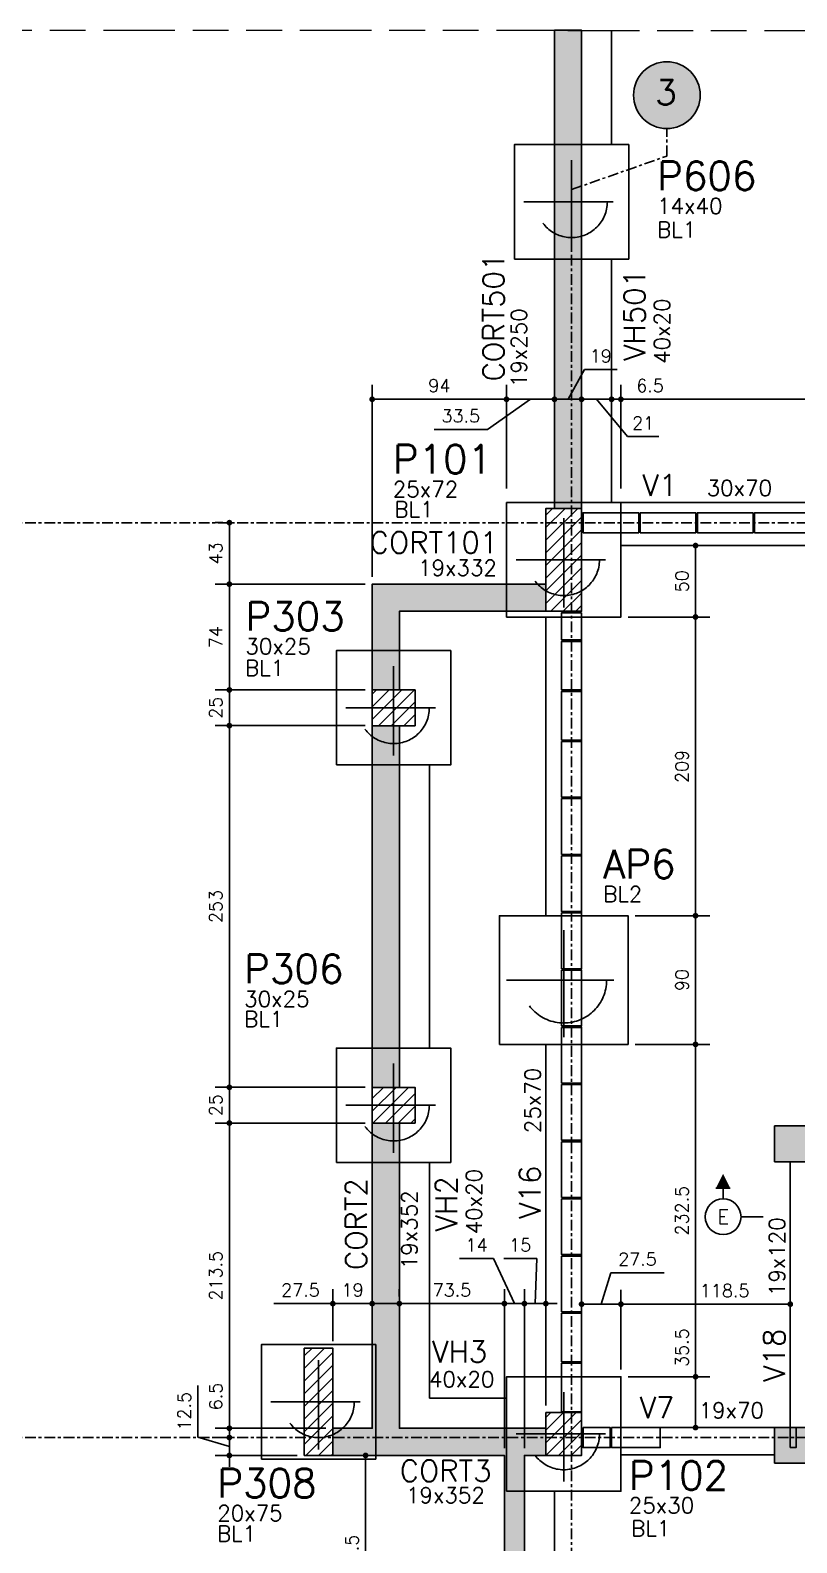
# Model space of a CAD drawing. Extents: x -39962 to 11287, y 23324 to 41277.
# Drawn here: x 1280 to 1816, y 24366 to 25424 of the extents above; entities that cross this region are included whole.
import ezdxf
from ezdxf.enums import TextEntityAlignment as Align

# ---------------------------------------------------------------- set-up
doc = ezdxf.new("R2010")
doc.units = 0
doc.header["$LTSCALE"] = 25
doc.header["$MEASUREMENT"] = 0
for name, pattern in [('AXES', [0.54, 0.3, -0.08, 0.08, -0.08]), ('Double dash', [55, 20, -5, 10, -5, 10, -5]), ('ESTILO_TQS_0002', [0.4, 0.1, -0.3])]:
    doc.linetypes.add(name, pattern=pattern)
doc.layers.get('0').update_dxf_attribs({"linetype": 'CONTINUOUS'})
doc.layers.get('Defpoints').update_dxf_attribs({"linetype": 'CONTINUOUS'})
for name, color, linetype in [('228', 2, 'CONTINUOUS'), ('BLOCO', 3, 'CONTINUOUS'), ('COTA', 1, 'CONTINUOUS'), ('EIXOS', 1, 'AXES'), ('ESTACA', 1, 'ESTILO_TQS_0002'), ('H2', 252, 'CONTINUOUS'), ('H4', 254, 'CONTINUOUS'), ('H5', 1, 'CONTINUOUS'), ('IND-EIXOS', 2, 'CONTINUOUS'), ('Linha_media', 4, 'CONTINUOUS'), ('P-D', 2, 'CONTINUOUS'), ('P-M', 5, 'CONTINUOUS'), ('P-N', 5, 'CONTINUOUS'), ('PENA_3', 3, 'CONTINUOUS'), ('PENA_5', 5, 'CONTINUOUS'), ('PIL-N', 4, 'CONTINUOUS'), ('PROJ', 252, 'CONTINUOUS'), ('TEXT-EIXOS', 3, 'CONTINUOUS'), ('VIG-D', 2, 'CONTINUOUS'), ('VIG-N', 4, 'CONTINUOUS'), ('VIGA', 3, 'CONTINUOUS')]:
    doc.layers.add(name, color=color, linetype=linetype)
doc.layers.add('TLV-DVI-___-CNT', color=7, linetype='Double dash', lineweight=9)
doc.styles.add('COTA', font='romans.shx')
doc.styles.add('ROMANS', font='ROMANS')
doc.styles.get("Standard").update_dxf_attribs({"font": 'ROMANS.SHX'})
doc.dimstyles.new('forma', dxfattribs={"dimscale": 5, "dimtxt": 1.8, "dimasz": 0.8, "dimexe": 2, "dimexo": 1, "dimgap": 1, "dimtad": 1, "dimdec": 1, "dimzin": 9, "dimdsep": 46, "dimtxsty": 'COTA', "dimblk1": 'DOT', "dimblk2": 'DOT', "dimsah": 1, "dimcen": 0, "dimdle": 1, "dimclrd": 256, "dimclre": 256, "dimclrt": 2, "dimadec": 0, "dimazin": 0, "dimtfac": 1, "dimtdec": 0, "dimtmove": 0, "dimatfit": 3, "dimfxl": 1, "dimtolj": 1, "dimtzin": 0, "dimarcsym": 0})

# ---------------------------------------------------------------- blocks, each defined once
blk = doc.blocks.new('_EST60')
at = {"layer": 'ESTACA', "linetype": 'ESTILO_TQS_0002'}
for p, q in [((0, -1.333), (0, 1.333)), ((-1.333, 0), (1.333, 0))]:
    blk.add_line(p, q, dxfattribs=at)
blk.add_circle((0, 0), 1, dxfattribs=at)
blk = doc.blocks.new('_EST50')
at = {"layer": 'ESTACA', "linetype": 'ESTILO_TQS_0002'}
for p, q in [((0, -1.333), (0, 1.333)), ((-1.333, 0), (1.333, 0))]:
    blk.add_line(p, q, dxfattribs=at)
blk.add_circle((0, 0), 1, dxfattribs=at)
blk = doc.blocks.new('_Dot')
at = {"color": 0, "linetype": 'ByBlock', "lineweight": -2}
blk.add_line((-0.5, 0), (-1, 0), dxfattribs=at)
at = {"color": 0, "linetype": 'ByBlock', "const_width": 0.5}
blk.add_lwpolyline([(-0.25, 0, 1), (0.25, 0, 1)], format="xyb", close=True, dxfattribs=at)
blk = doc.blocks.new('*D89')
at = {"layer": 'COTA', "lineweight": -2, "transparency": 16777216}
for p, q in [((1693, 25103.6), (1693, 25175.9)), ((1983.5, 25124.6), (1983.5, 25175.9)), ((1979.5, 25165.9), (1697, 25165.9))]:
    blk.add_line(p, q, dxfattribs=at)
at = {"layer": 'Defpoints', "color": 0, "transparency": 16777216}
for p in [(1693, 25165.9), (1983.5, 25119.6), (1693, 25098.6)]:
    blk.add_point(p, dxfattribs=at)
at = {"layer": 'COTA', "lineweight": -2, "transparency": 16777216, "xscale": 4, "yscale": 4, "zscale": 4, "rotation": 180}
blk.add_blockref('_Dot', (1693, 25165.9), dxfattribs=at)
at = {"layer": 'COTA', "lineweight": -2, "transparency": 16777216, "xscale": 4, "yscale": 4, "zscale": 4}
blk.add_blockref('_Dot', (1983.5, 25165.9), dxfattribs=at)
at = {"layer": 'COTA', "color": 2, "transparency": 16777216, "insert": (1838.3, 25175.4), "char_height": 9, "attachment_point": 5, "style": 'COTA'}
blk.add_mtext('\\A1;290.5 ', dxfattribs=at)
blk = doc.blocks.new('*D90')
at = {"layer": 'COTA', "lineweight": -2, "transparency": 16777216}
for p, q in [((1613, 25103.6), (1613, 25175.9)), ((1646.5, 25159.6), (1646.5, 25175.9)), ((1629.8, 25165.9), (1599.7, 25144.8)), ((1642.5, 25165.9), (1617, 25165.9)), ((1599.7, 25144.8), (1562.3, 25144.8))]:
    blk.add_line(p, q, dxfattribs=at)
at = {"layer": 'Defpoints', "color": 0, "transparency": 16777216}
for p in [(1613, 25165.9), (1646.5, 25154.6), (1613, 25098.6)]:
    blk.add_point(p, dxfattribs=at)
at = {"layer": 'COTA', "lineweight": -2, "transparency": 16777216, "xscale": 4, "yscale": 4, "zscale": 4, "rotation": 180}
blk.add_blockref('_Dot', (1613, 25165.9), dxfattribs=at)
at = {"layer": 'COTA', "lineweight": -2, "transparency": 16777216, "xscale": 4, "yscale": 4, "zscale": 4}
blk.add_blockref('_Dot', (1646.5, 25165.9), dxfattribs=at)
at = {"layer": 'COTA', "color": 2, "transparency": 16777216, "insert": (1581, 25154.3), "char_height": 9, "attachment_point": 5, "style": 'COTA'}
blk.add_mtext('\\A1;33.5 ', dxfattribs=at)
blk = doc.blocks.new('*D98')
at = {"layer": 'COTA', "lineweight": -2, "transparency": 16777216}
for p, q in [((1538.7, 24427.1), (1504.4, 24427.1)), ((1514.4, 24285.6), (1514.4, 24423.1)), ((1595.5, 24281.6), (1504.4, 24281.6))]:
    blk.add_line(p, q, dxfattribs=at)
at = {"layer": 'Defpoints', "color": 0, "transparency": 16777216}
for p in [(1514.4, 24427.1), (1543.7, 24427.1), (1600.5, 24281.6)]:
    blk.add_point(p, dxfattribs=at)
at = {"layer": 'COTA', "lineweight": -2, "transparency": 16777216, "xscale": 4, "yscale": 4, "zscale": 4}
for p, rotation in [((1514.4, 24427.1), 90), ((1514.4, 24281.6), 270)]:
    blk.add_blockref('_Dot', p, dxfattribs=dict(at, rotation=rotation))
at = {"layer": 'COTA', "color": 2, "transparency": 16777216, "insert": (1504.9, 24354.3), "char_height": 9, "attachment_point": 5, "rotation": 90, "style": 'COTA'}
blk.add_mtext('\\A1;145.5 ', dxfattribs=at)
blk = doc.blocks.new('*D99')
at = {"layer": 'COTA', "lineweight": -2, "transparency": 16777216}
for p, q in [((1491.5, 24507.1), (1491.5, 24543.3)), ((1519, 24507.1), (1519, 24543.3)), ((1491.5, 24533.3), (1450.1, 24533.3)), ((1515, 24533.3), (1495.5, 24533.3))]:
    blk.add_line(p, q, dxfattribs=at)
at = {"layer": 'Defpoints', "color": 0, "transparency": 16777216}
for p in [(1519, 24533.3), (1491.5, 24502.1), (1519, 24502.1)]:
    blk.add_point(p, dxfattribs=at)
at = {"layer": 'COTA', "lineweight": -2, "transparency": 16777216, "xscale": 4, "yscale": 4, "zscale": 4, "rotation": 180}
blk.add_blockref('_Dot', (1491.5, 24533.3), dxfattribs=at)
at = {"layer": 'COTA', "lineweight": -2, "transparency": 16777216, "xscale": 4, "yscale": 4, "zscale": 4}
blk.add_blockref('_Dot', (1519, 24533.3), dxfattribs=at)
at = {"layer": 'COTA', "color": 2, "transparency": 16777216, "insert": (1468.8, 24542.8), "char_height": 9, "attachment_point": 5, "style": 'COTA'}
blk.add_mtext('\\A1;27.5 ', dxfattribs=at)
blk = doc.blocks.new('*D100')
at = {"layer": 'COTA', "lineweight": -2, "transparency": 16777216}
for p, q in [((1519, 24507.1), (1519, 24543.3)), ((1538, 24538.3), (1538, 24543.3)), ((1523, 24533.3), (1534, 24533.3))]:
    blk.add_line(p, q, dxfattribs=at)
at = {"layer": 'Defpoints', "color": 0, "transparency": 16777216}
for p in [(1538, 24533.3), (1538, 24533.3), (1519, 24502.1)]:
    blk.add_point(p, dxfattribs=at)
at = {"layer": 'COTA', "lineweight": -2, "transparency": 16777216, "xscale": 4, "yscale": 4, "zscale": 4, "rotation": 180}
blk.add_blockref('_Dot', (1519, 24533.3), dxfattribs=at)
at = {"layer": 'COTA', "lineweight": -2, "transparency": 16777216, "xscale": 4, "yscale": 4, "zscale": 4}
blk.add_blockref('_Dot', (1538, 24533.3), dxfattribs=at)
at = {"layer": 'COTA', "color": 2, "transparency": 16777216, "insert": (1505.3, 24542.8), "char_height": 9, "attachment_point": 5, "style": 'COTA'}
blk.add_mtext('\\A1;19 ', dxfattribs=at)
blk = doc.blocks.new('*D101')
at = {"layer": 'COTA', "lineweight": -2, "transparency": 16777216}
for p, q in [((1538, 24538.3), (1538, 24543.3)), ((1611.5, 24432.1), (1611.5, 24543.3)), ((1542, 24533.3), (1607.5, 24533.3))]:
    blk.add_line(p, q, dxfattribs=at)
at = {"layer": 'Defpoints', "color": 0, "transparency": 16777216}
for p in [(1538, 24533.3), (1611.5, 24533.3), (1611.5, 24427.1)]:
    blk.add_point(p, dxfattribs=at)
at = {"layer": 'COTA', "lineweight": -2, "transparency": 16777216, "xscale": 4, "yscale": 4, "zscale": 4, "rotation": 180}
blk.add_blockref('_Dot', (1538, 24533.3), dxfattribs=at)
at = {"layer": 'COTA', "lineweight": -2, "transparency": 16777216, "xscale": 4, "yscale": 4, "zscale": 4}
blk.add_blockref('_Dot', (1611.5, 24533.3), dxfattribs=at)
at = {"layer": 'COTA', "color": 2, "transparency": 16777216, "insert": (1574.8, 24542.8), "char_height": 9, "attachment_point": 5, "style": 'COTA'}
blk.add_mtext('\\A1;73.5 ', dxfattribs=at)
blk = doc.blocks.new('*D102')
at = {"layer": 'COTA', "lineweight": -2, "transparency": 16777216}
for p, q in [((1603.9, 24564.8), (1580.1, 24564.8)), ((1618.5, 24533.3), (1603.9, 24564.8)), ((1611.5, 24432.1), (1611.5, 24543.3)), ((1625.5, 24432.1), (1625.5, 24543.3)), ((1607.5, 24533.3), (1603.5, 24533.3)), ((1611.5, 24533.3), (1625.5, 24533.3)), ((1611.5, 24533.3), (1625.5, 24533.3)), ((1629.5, 24533.3), (1633.5, 24533.3))]:
    blk.add_line(p, q, dxfattribs=at)
at = {"layer": 'Defpoints', "color": 0, "transparency": 16777216}
for p in [(1625.5, 24533.3), (1611.5, 24427.1), (1625.5, 24427.1)]:
    blk.add_point(p, dxfattribs=at)
at = {"layer": 'COTA', "lineweight": -2, "transparency": 16777216, "xscale": 4, "yscale": 4, "zscale": 4}
blk.add_blockref('_Dot', (1611.5, 24533.3), dxfattribs=at)
at = {"layer": 'COTA', "lineweight": -2, "transparency": 16777216, "xscale": 4, "yscale": 4, "zscale": 4, "rotation": 180}
blk.add_blockref('_Dot', (1625.5, 24533.3), dxfattribs=at)
at = {"layer": 'COTA', "color": 2, "transparency": 16777216, "insert": (1592, 24574.3), "char_height": 9, "attachment_point": 5, "style": 'COTA'}
blk.add_mtext('\\A1;14 ', dxfattribs=at)
blk = doc.blocks.new('*D103')
at = {"layer": 'COTA', "lineweight": -2, "transparency": 16777216}
for p, q in [((1634.3, 24564.8), (1611, 24564.8)), ((1633, 24533.3), (1634.3, 24564.8)), ((1625.5, 24432.1), (1625.5, 24543.3)), ((1640.5, 24462.1), (1640.5, 24543.3)), ((1621.5, 24533.3), (1617.5, 24533.3)), ((1625.5, 24533.3), (1640.5, 24533.3)), ((1625.5, 24533.3), (1640.5, 24533.3)), ((1644.5, 24533.3), (1648.5, 24533.3))]:
    blk.add_line(p, q, dxfattribs=at)
at = {"layer": 'Defpoints', "color": 0, "transparency": 16777216}
for p in [(1640.5, 24533.3), (1640.5, 24457.1), (1625.5, 24427.1)]:
    blk.add_point(p, dxfattribs=at)
at = {"layer": 'COTA', "lineweight": -2, "transparency": 16777216, "xscale": 4, "yscale": 4, "zscale": 4}
blk.add_blockref('_Dot', (1625.5, 24533.3), dxfattribs=at)
at = {"layer": 'COTA', "lineweight": -2, "transparency": 16777216, "xscale": 4, "yscale": 4, "zscale": 4, "rotation": 180}
blk.add_blockref('_Dot', (1640.5, 24533.3), dxfattribs=at)
at = {"layer": 'COTA', "color": 2, "transparency": 16777216, "insert": (1622.6, 24574.3), "char_height": 9, "attachment_point": 5, "style": 'COTA'}
blk.add_mtext('\\A1;15 ', dxfattribs=at)
blk = doc.blocks.new('*D104')
at = {"layer": 'COTA', "lineweight": -2, "transparency": 16777216}
for p, q in [((1419.1, 24450.1), (1419.1, 24482.5)), ((1486.5, 24446.1), (1409.1, 24446.1)), ((1419.1, 24439.6), (1419.1, 24446.1)), ((1416.9, 24439.6), (1409.1, 24439.6)), ((1419.1, 24435.6), (1419.1, 24431.6))]:
    blk.add_line(p, q, dxfattribs=at)
at = {"layer": 'Defpoints', "color": 0, "transparency": 16777216}
for p in [(1419.1, 24446.1), (1491.5, 24446.1), (1421.9, 24439.6)]:
    blk.add_point(p, dxfattribs=at)
at = {"layer": 'COTA', "lineweight": -2, "transparency": 16777216, "xscale": 4, "yscale": 4, "zscale": 4}
for p, rotation in [((1419.1, 24446.1), 270), ((1419.1, 24439.6), 90)]:
    blk.add_blockref('_Dot', p, dxfattribs=dict(at, rotation=rotation))
at = {"layer": 'COTA', "color": 2, "transparency": 16777216, "insert": (1409.6, 24468.3), "char_height": 9, "attachment_point": 5, "rotation": 90, "style": 'COTA'}
blk.add_mtext('\\A1;6.5 ', dxfattribs=at)
blk = doc.blocks.new('*D105')
at = {"layer": 'COTA', "lineweight": -2, "transparency": 16777216}
for p, q in [((1514, 24659.6), (1409.1, 24659.6)), ((1419.1, 24450.1), (1419.1, 24655.6)), ((1486.5, 24446.1), (1409.1, 24446.1))]:
    blk.add_line(p, q, dxfattribs=at)
at = {"layer": 'Defpoints', "color": 0, "transparency": 16777216}
for p in [(1419.1, 24659.6), (1519, 24659.6), (1491.5, 24446.1)]:
    blk.add_point(p, dxfattribs=at)
at = {"layer": 'COTA', "lineweight": -2, "transparency": 16777216, "xscale": 4, "yscale": 4, "zscale": 4}
for p, rotation in [((1419.1, 24659.6), 90), ((1419.1, 24446.1), 270)]:
    blk.add_blockref('_Dot', p, dxfattribs=dict(at, rotation=rotation))
at = {"layer": 'COTA', "color": 2, "transparency": 16777216, "insert": (1409.6, 24552.8), "char_height": 9, "attachment_point": 5, "rotation": 90, "style": 'COTA'}
blk.add_mtext('\\A1;213.5 ', dxfattribs=at)
blk = doc.blocks.new('*D106')
at = {"layer": 'COTA', "lineweight": -2, "transparency": 16777216}
for p, q in [((1514, 24684.6), (1409.1, 24684.6)), ((1419.1, 24663.6), (1419.1, 24680.6)), ((1514, 24659.6), (1409.1, 24659.6))]:
    blk.add_line(p, q, dxfattribs=at)
at = {"layer": 'Defpoints', "color": 0, "transparency": 16777216}
for p in [(1419.1, 24684.6), (1519, 24684.6), (1519, 24659.6)]:
    blk.add_point(p, dxfattribs=at)
at = {"layer": 'COTA', "lineweight": -2, "transparency": 16777216, "xscale": 4, "yscale": 4, "zscale": 4}
for p, rotation in [((1419.1, 24684.6), 90), ((1419.1, 24659.6), 270)]:
    blk.add_blockref('_Dot', p, dxfattribs=dict(at, rotation=rotation))
at = {"layer": 'COTA', "color": 2, "transparency": 16777216, "insert": (1409.6, 24672.1), "char_height": 9, "attachment_point": 5, "rotation": 90, "style": 'COTA'}
blk.add_mtext('\\A1;25 ', dxfattribs=at)
blk = doc.blocks.new('*D107')
at = {"layer": 'COTA', "lineweight": -2, "transparency": 16777216}
for p, q in [((1514, 24937.6), (1409.1, 24937.6)), ((1419.1, 24688.6), (1419.1, 24933.6)), ((1514, 24684.6), (1409.1, 24684.6))]:
    blk.add_line(p, q, dxfattribs=at)
at = {"layer": 'Defpoints', "color": 0, "transparency": 16777216}
for p in [(1419.1, 24937.6), (1519, 24937.6), (1519, 24684.6)]:
    blk.add_point(p, dxfattribs=at)
at = {"layer": 'COTA', "lineweight": -2, "transparency": 16777216, "xscale": 4, "yscale": 4, "zscale": 4}
for p, rotation in [((1419.1, 24937.6), 90), ((1419.1, 24684.6), 270)]:
    blk.add_blockref('_Dot', p, dxfattribs=dict(at, rotation=rotation))
at = {"layer": 'COTA', "color": 2, "transparency": 16777216, "insert": (1409.6, 24811.1), "char_height": 9, "attachment_point": 5, "rotation": 90, "style": 'COTA'}
blk.add_mtext('\\A1;253 ', dxfattribs=at)
blk = doc.blocks.new('*D108')
at = {"layer": 'COTA', "lineweight": -2, "transparency": 16777216}
for p, q in [((1514, 24962.6), (1409.1, 24962.6)), ((1419.1, 24941.6), (1419.1, 24958.6)), ((1514, 24937.6), (1409.1, 24937.6))]:
    blk.add_line(p, q, dxfattribs=at)
at = {"layer": 'Defpoints', "color": 0, "transparency": 16777216}
for p in [(1419.1, 24962.6), (1519, 24962.6), (1519, 24937.6)]:
    blk.add_point(p, dxfattribs=at)
at = {"layer": 'COTA', "lineweight": -2, "transparency": 16777216, "xscale": 4, "yscale": 4, "zscale": 4}
for p, rotation in [((1419.1, 24962.6), 90), ((1419.1, 24937.6), 270)]:
    blk.add_blockref('_Dot', p, dxfattribs=dict(at, rotation=rotation))
at = {"layer": 'COTA', "color": 2, "transparency": 16777216, "insert": (1409.6, 24950.1), "char_height": 9, "attachment_point": 5, "rotation": 90, "style": 'COTA'}
blk.add_mtext('\\A1;25 ', dxfattribs=at)
blk = doc.blocks.new('*D109')
at = {"layer": 'COTA', "lineweight": -2, "transparency": 16777216}
for p, q in [((1514, 25036.6), (1409.1, 25036.6)), ((1419.1, 24966.6), (1419.1, 25032.6)), ((1514, 24962.6), (1409.1, 24962.6))]:
    blk.add_line(p, q, dxfattribs=at)
at = {"layer": 'Defpoints', "color": 0, "transparency": 16777216}
for p in [(1419.1, 25036.6), (1519, 25036.6), (1519, 24962.6)]:
    blk.add_point(p, dxfattribs=at)
at = {"layer": 'COTA', "lineweight": -2, "transparency": 16777216, "xscale": 4, "yscale": 4, "zscale": 4}
for p, rotation in [((1419.1, 25036.6), 90), ((1419.1, 24962.6), 270)]:
    blk.add_blockref('_Dot', p, dxfattribs=dict(at, rotation=rotation))
at = {"layer": 'COTA', "color": 2, "transparency": 16777216, "insert": (1409.6, 24999.6), "char_height": 9, "attachment_point": 5, "rotation": 90, "style": 'COTA'}
blk.add_mtext('\\A1;74 ', dxfattribs=at)
blk = doc.blocks.new('*D110')
at = {"layer": 'COTA', "lineweight": -2, "transparency": 16777216}
for p, q in [((1703, 24714.6), (1755.2, 24714.6)), ((1745.2, 24486.1), (1745.2, 24710.6)), ((1698, 24482.1), (1755.2, 24482.1))]:
    blk.add_line(p, q, dxfattribs=at)
at = {"layer": 'Defpoints', "color": 0, "transparency": 16777216}
for p in [(1698, 24714.6), (1745.2, 24714.6), (1693, 24482.1)]:
    blk.add_point(p, dxfattribs=at)
at = {"layer": 'COTA', "lineweight": -2, "transparency": 16777216, "xscale": 4, "yscale": 4, "zscale": 4}
for p, rotation in [((1745.2, 24714.6), 90), ((1745.2, 24482.1), 270)]:
    blk.add_blockref('_Dot', p, dxfattribs=dict(at, rotation=rotation))
at = {"layer": 'COTA', "color": 2, "transparency": 16777216, "insert": (1735.7, 24598.3), "char_height": 9, "attachment_point": 5, "rotation": 90, "style": 'COTA'}
blk.add_mtext('\\A1;232.5 ', dxfattribs=at)
blk = doc.blocks.new('*D111')
at = {"layer": 'COTA', "lineweight": -2, "transparency": 16777216}
for p, q in [((1703, 24804.6), (1755.2, 24804.6)), ((1745.2, 24718.6), (1745.2, 24800.6)), ((1703, 24714.6), (1755.2, 24714.6))]:
    blk.add_line(p, q, dxfattribs=at)
at = {"layer": 'Defpoints', "color": 0, "transparency": 16777216}
for p in [(1698, 24804.6), (1745.2, 24804.6), (1698, 24714.6)]:
    blk.add_point(p, dxfattribs=at)
at = {"layer": 'COTA', "lineweight": -2, "transparency": 16777216, "xscale": 4, "yscale": 4, "zscale": 4}
for p, rotation in [((1745.2, 24804.6), 90), ((1745.2, 24714.6), 270)]:
    blk.add_blockref('_Dot', p, dxfattribs=dict(at, rotation=rotation))
at = {"layer": 'COTA', "color": 2, "transparency": 16777216, "insert": (1735.7, 24759.6), "char_height": 9, "attachment_point": 5, "rotation": 90, "style": 'COTA'}
blk.add_mtext('\\A1;90 ', dxfattribs=at)
blk = doc.blocks.new('*D112')
at = {"layer": 'COTA', "lineweight": -2, "transparency": 16777216}
for p, q in [((1698, 25013.6), (1755.2, 25013.6)), ((1745.2, 24808.6), (1745.2, 25009.6)), ((1703, 24804.6), (1755.2, 24804.6))]:
    blk.add_line(p, q, dxfattribs=at)
at = {"layer": 'Defpoints', "color": 0, "transparency": 16777216}
for p in [(1693, 25013.6), (1745.2, 25013.6), (1698, 24804.6)]:
    blk.add_point(p, dxfattribs=at)
at = {"layer": 'COTA', "lineweight": -2, "transparency": 16777216, "xscale": 4, "yscale": 4, "zscale": 4}
for p, rotation in [((1745.2, 25013.6), 90), ((1745.2, 24804.6), 270)]:
    blk.add_blockref('_Dot', p, dxfattribs=dict(at, rotation=rotation))
at = {"layer": 'COTA', "color": 2, "transparency": 16777216, "insert": (1735.7, 24909.1), "char_height": 9, "attachment_point": 5, "rotation": 90, "style": 'COTA'}
blk.add_mtext('\\A1;209 ', dxfattribs=at)
blk = doc.blocks.new('*D113')
at = {"layer": 'COTA', "lineweight": -2, "transparency": 16777216}
for p, q in [((1734.4, 25063.6), (1755.2, 25063.6)), ((1745.2, 25017.6), (1745.2, 25059.6)), ((1698, 25013.6), (1755.2, 25013.6))]:
    blk.add_line(p, q, dxfattribs=at)
at = {"layer": 'Defpoints', "color": 0, "transparency": 16777216}
for p in [(1729.4, 25063.6), (1745.2, 25063.6), (1693, 25013.6)]:
    blk.add_point(p, dxfattribs=at)
at = {"layer": 'COTA', "lineweight": -2, "transparency": 16777216, "xscale": 4, "yscale": 4, "zscale": 4}
for p, rotation in [((1745.2, 25063.6), 90), ((1745.2, 25013.6), 270)]:
    blk.add_blockref('_Dot', p, dxfattribs=dict(at, rotation=rotation))
at = {"layer": 'COTA', "color": 2, "transparency": 16777216, "insert": (1735.7, 25038.6), "char_height": 9, "attachment_point": 5, "rotation": 90, "style": 'COTA'}
blk.add_mtext('\\A1;50 ', dxfattribs=at)
blk = doc.blocks.new('*D114')
at = {"layer": 'COTA', "lineweight": -2, "transparency": 16777216}
for p, q in [((1519, 25041.6), (1519, 25175.9)), ((1613, 25103.6), (1613, 25175.9)), ((1609, 25165.9), (1523, 25165.9))]:
    blk.add_line(p, q, dxfattribs=at)
at = {"layer": 'Defpoints', "color": 0, "transparency": 16777216}
for p in [(1519, 25165.9), (1613, 25098.6), (1519, 25036.6)]:
    blk.add_point(p, dxfattribs=at)
at = {"layer": 'COTA', "lineweight": -2, "transparency": 16777216, "xscale": 4, "yscale": 4, "zscale": 4, "rotation": 180}
blk.add_blockref('_Dot', (1519, 25165.9), dxfattribs=at)
at = {"layer": 'COTA', "lineweight": -2, "transparency": 16777216, "xscale": 4, "yscale": 4, "zscale": 4}
blk.add_blockref('_Dot', (1613, 25165.9), dxfattribs=at)
at = {"layer": 'COTA', "color": 2, "transparency": 16777216, "insert": (1566, 25175.4), "char_height": 9, "attachment_point": 5, "style": 'COTA'}
blk.add_mtext('\\A1;94 ', dxfattribs=at)
blk = doc.blocks.new('*D124')
at = {"layer": 'COTA', "lineweight": -2, "transparency": 16777216}
for p, q in [((1698, 24482.1), (1755.2, 24482.1)), ((1745.2, 24478.1), (1745.2, 24450.6)), ((1741.8, 24446.6), (1735.2, 24446.6))]:
    blk.add_line(p, q, dxfattribs=at)
at = {"layer": 'Defpoints', "color": 0, "transparency": 16777216}
for p in [(1693, 24482.1), (1745.2, 24446.6), (1746.8, 24446.6)]:
    blk.add_point(p, dxfattribs=at)
at = {"layer": 'COTA', "lineweight": -2, "transparency": 16777216, "xscale": 4, "yscale": 4, "zscale": 4}
for p, rotation in [((1745.2, 24482.1), 90), ((1745.2, 24446.6), 270)]:
    blk.add_blockref('_Dot', p, dxfattribs=dict(at, rotation=rotation))
at = {"layer": 'COTA', "color": 2, "transparency": 16777216, "insert": (1735.7, 24502.5), "char_height": 9, "attachment_point": 5, "rotation": 90, "style": 'COTA'}
blk.add_mtext('\\A1;35.5 ', dxfattribs=at)
blk = doc.blocks.new('*D164')
at = {"layer": 'COTA', "lineweight": -2, "transparency": 16777216}
for p, q in [((1693, 24487.1), (1693, 24542.9)), ((1811.5, 24535.5), (1811.5, 24542.9)), ((1697, 24532.9), (1807.5, 24532.9))]:
    blk.add_line(p, q, dxfattribs=at)
at = {"layer": 'Defpoints', "color": 0, "transparency": 16777216}
for p in [(1811.5, 24532.9), (1811.5, 24530.5), (1693, 24482.1)]:
    blk.add_point(p, dxfattribs=at)
at = {"layer": 'COTA', "lineweight": -2, "transparency": 16777216, "xscale": 4, "yscale": 4, "zscale": 4, "rotation": 180}
blk.add_blockref('_Dot', (1693, 24532.9), dxfattribs=at)
at = {"layer": 'COTA', "lineweight": -2, "transparency": 16777216, "xscale": 4, "yscale": 4, "zscale": 4}
blk.add_blockref('_Dot', (1811.5, 24532.9), dxfattribs=at)
at = {"layer": 'COTA', "color": 2, "transparency": 16777216, "insert": (1765.6, 24542.4), "char_height": 9, "attachment_point": 5, "style": 'COTA'}
blk.add_mtext('\\A1;118.5 ', dxfattribs=at)
blk = doc.blocks.new('*D165')
at = {"layer": 'COTA', "lineweight": -2, "transparency": 16777216}
for p, q in [((1679.3, 24532.9), (1685.9, 24554.9)), ((1685.9, 24554.9), (1723.3, 24554.9)), ((1665.5, 24532.6), (1665.5, 24542.9)), ((1693, 24487.1), (1693, 24542.9)), ((1689, 24532.9), (1669.5, 24532.9))]:
    blk.add_line(p, q, dxfattribs=at)
at = {"layer": 'Defpoints', "color": 0, "transparency": 16777216}
for p in [(1665.5, 24532.9), (1665.5, 24527.6), (1693, 24482.1)]:
    blk.add_point(p, dxfattribs=at)
at = {"layer": 'COTA', "lineweight": -2, "transparency": 16777216, "xscale": 4, "yscale": 4, "zscale": 4, "rotation": 180}
blk.add_blockref('_Dot', (1665.5, 24532.9), dxfattribs=at)
at = {"layer": 'COTA', "lineweight": -2, "transparency": 16777216, "xscale": 4, "yscale": 4, "zscale": 4}
blk.add_blockref('_Dot', (1693, 24532.9), dxfattribs=at)
at = {"layer": 'COTA', "color": 2, "transparency": 16777216, "insert": (1704.6, 24564.4), "char_height": 9, "attachment_point": 5, "style": 'COTA'}
blk.add_mtext('\\A1;27.5 ', dxfattribs=at)
blk = doc.blocks.new('seção_esq')
at = {"layer": 'Linha_media'}
for p, q in [((1, 4), (-1, 4)), ((0, 2.5), (0, 4)), ((5.62, 0), (2.5, 0))]:
    blk.add_line(p, q, dxfattribs=at)
blk.add_circle((0, 0), 2.5, dxfattribs=at)
blk.add_solid([(1, 4), (0, 6), (-1, 4)], dxfattribs=at)
blk = doc.blocks.new('atrib_seção')
at = {"layer": 'Linha_media', "style": 'ROMANS'}
blk.add_attdef('X', text='', height=2, dxfattribs=at).set_placement((0, 0), align=Align.MIDDLE)
blk = doc.blocks.new('Family - ___-2103959-PLANTA INFERIOR 2')
at = {"layer": 'TLV-DVI-___-CNT', "color": 1, "true_color": 0xff0000}
for q in [(-48652, 10030), (-30001, 10030)]:
    blk.add_line((-34123, 10030), q, dxfattribs=at)
blk = doc.blocks.new('A$C8a1ee3b4')
at = {"layer": 'TLV-DVI-___-CNT', "color": 1, "true_color": 0xff0000, "xscale": 0.1, "yscale": 0.1, "zscale": 0.1}
blk.add_blockref('Family - ___-2103959-PLANTA INFERIOR 2', (4865.2, 1037.1), dxfattribs=at)
blk = doc.blocks.new('*D56')
at = {"layer": 'COTA', "lineweight": -2, "transparency": 16777216}
for p, q in [((1397.1, 24439.9), (1397.1, 24476.1)), ((1419.1, 24443.6), (1419.1, 24447.6)), ((1419.1, 24433.3), (1397.1, 24439.9)), ((1416.9, 24439.6), (1409.1, 24439.6)), ((1419.1, 24439.6), (1419.1, 24427.1)), ((1419.1, 24439.6), (1419.1, 24427.1)), ((1466.5, 24427.1), (1409.1, 24427.1)), ((1419.1, 24423.1), (1419.1, 24419.1))]:
    blk.add_line(p, q, dxfattribs=at)
at = {"layer": 'Defpoints', "color": 0, "transparency": 16777216}
for p in [(1421.9, 24439.6), (1419.1, 24427.1), (1471.5, 24427.1)]:
    blk.add_point(p, dxfattribs=at)
at = {"layer": 'COTA', "lineweight": -2, "transparency": 16777216, "xscale": 4, "yscale": 4, "zscale": 4}
for p, rotation in [((1419.1, 24439.6), 270), ((1419.1, 24427.1), 90)]:
    blk.add_blockref('_Dot', p, dxfattribs=dict(at, rotation=rotation))
at = {"layer": 'COTA', "color": 2, "transparency": 16777216, "insert": (1387.6, 24458), "char_height": 9, "attachment_point": 5, "rotation": 90, "style": 'COTA'}
blk.add_mtext('\\A1;12.5 ', dxfattribs=at)
blk = doc.blocks.new('*D57')
at = {"layer": 'COTA', "lineweight": -2, "transparency": 16777216}
for p, q in [((1414.6, 25079.6), (1409.1, 25079.6)), ((1419.1, 25040.6), (1419.1, 25075.6)), ((1514, 25036.6), (1409.1, 25036.6))]:
    blk.add_line(p, q, dxfattribs=at)
at = {"layer": 'Defpoints', "color": 0, "transparency": 16777216}
for p in [(1419.1, 25079.6), (1419.6, 25079.6), (1519, 25036.6)]:
    blk.add_point(p, dxfattribs=at)
at = {"layer": 'COTA', "lineweight": -2, "transparency": 16777216, "xscale": 4, "yscale": 4, "zscale": 4}
for p, rotation in [((1419.1, 25079.6), 90), ((1419.1, 25036.6), 270)]:
    blk.add_blockref('_Dot', p, dxfattribs=dict(at, rotation=rotation))
at = {"layer": 'COTA', "color": 2, "transparency": 16777216, "insert": (1409.6, 25058.1), "char_height": 9, "attachment_point": 5, "rotation": 90, "style": 'COTA'}
blk.add_mtext('\\A1;43 ', dxfattribs=at)
blk = doc.blocks.new('*D60')
at = {"layer": 'COTA', "lineweight": -2, "transparency": 16777216}
for p, q in [((1686.5, 25159.6), (1686.5, 25175.9)), ((1693, 25103.6), (1693, 25175.9)), ((1682.5, 25165.9), (1678.5, 25165.9)), ((1686.5, 25165.9), (1693, 25165.9)), ((1697, 25165.9), (1701, 25165.9))]:
    blk.add_line(p, q, dxfattribs=at)
at = {"layer": 'Defpoints', "color": 0, "transparency": 16777216}
for p in [(1693, 25165.9), (1686.5, 25154.6), (1693, 25098.6)]:
    blk.add_point(p, dxfattribs=at)
at = {"layer": 'COTA', "lineweight": -2, "transparency": 16777216, "xscale": 4, "yscale": 4, "zscale": 4}
blk.add_blockref('_Dot', (1686.5, 25165.9), dxfattribs=at)
at = {"layer": 'COTA', "lineweight": -2, "transparency": 16777216, "xscale": 4, "yscale": 4, "zscale": 4, "rotation": 180}
blk.add_blockref('_Dot', (1693, 25165.9), dxfattribs=at)
at = {"layer": 'COTA', "color": 2, "transparency": 16777216, "insert": (1713.4, 25175.4), "char_height": 9, "attachment_point": 5, "style": 'COTA'}
blk.add_mtext('\\A1;6.5 ', dxfattribs=at)
blk = doc.blocks.new('*D258')
at = {"layer": 'COTA', "lineweight": -2, "transparency": 16777216}
for p, q in [((1656, 25165.9), (1667.5, 25186.7)), ((1667.5, 25186.7), (1690.4, 25186.7)), ((1646.5, 25163.4), (1646.5, 25175.9)), ((1665.5, 25163.4), (1665.5, 25175.9)), ((1661.5, 25165.9), (1650.5, 25165.9))]:
    blk.add_line(p, q, dxfattribs=at)
at = {"layer": 'Defpoints', "color": 0, "transparency": 16777216}
for p in [(1646.5, 25165.9), (1646.5, 25158.4), (1665.5, 25158.4)]:
    blk.add_point(p, dxfattribs=at)
at = {"layer": 'COTA', "lineweight": -2, "transparency": 16777216, "xscale": 4, "yscale": 4, "zscale": 4, "rotation": 180}
blk.add_blockref('_Dot', (1646.5, 25165.9), dxfattribs=at)
at = {"layer": 'COTA', "lineweight": -2, "transparency": 16777216, "xscale": 4, "yscale": 4, "zscale": 4}
blk.add_blockref('_Dot', (1665.5, 25165.9), dxfattribs=at)
at = {"layer": 'COTA', "color": 2, "transparency": 16777216, "insert": (1678.9, 25196.2), "char_height": 9, "attachment_point": 5, "style": 'COTA'}
blk.add_mtext('\\A1;19 ', dxfattribs=at)
blk = doc.blocks.new('*D259')
at = {"layer": 'COTA', "lineweight": -2, "transparency": 16777216}
for p, q in [((1665.5, 25163.9), (1665.5, 25175.9)), ((1686.5, 25159.6), (1686.5, 25175.9)), ((1682.5, 25165.9), (1669.5, 25165.9)), ((1676, 25165.9), (1697.6, 25139.8)), ((1697.6, 25139.8), (1719.6, 25139.8))]:
    blk.add_line(p, q, dxfattribs=at)
at = {"layer": 'Defpoints', "color": 0, "transparency": 16777216}
for p in [(1665.5, 25165.9), (1665.5, 25158.9), (1686.5, 25154.6)]:
    blk.add_point(p, dxfattribs=at)
at = {"layer": 'COTA', "lineweight": -2, "transparency": 16777216, "xscale": 4, "yscale": 4, "zscale": 4, "rotation": 180}
blk.add_blockref('_Dot', (1665.5, 25165.9), dxfattribs=at)
at = {"layer": 'COTA', "lineweight": -2, "transparency": 16777216, "xscale": 4, "yscale": 4, "zscale": 4}
blk.add_blockref('_Dot', (1686.5, 25165.9), dxfattribs=at)
at = {"layer": 'COTA', "color": 2, "transparency": 16777216, "insert": (1708.6, 25149.3), "char_height": 9, "attachment_point": 5, "style": 'COTA'}
blk.add_mtext('\\A1;21 ', dxfattribs=at)
blk = doc.blocks.new('A$C93549396')
at = {"layer": 'PROJ'}
for points in [[(80, 1409), (41, 1409), (41, 1395), (80, 1395), (80, 1409)], [(120, 1409), (81, 1409), (81, 1395), (120, 1395), (120, 1409)], [(160, 1409), (121, 1409), (121, 1395), (160, 1395), (160, 1409)], [(200, 1409), (161, 1409), (161, 1395), (200, 1395), (200, 1409)], [(40, 1339), (40, 1320), (26, 1320), (26, 1339), (40, 1339)], [(40, 1319), (40, 1285), (26, 1285), (26, 1319), (40, 1319)], [(40, 1284), (40, 1250), (26, 1250), (26, 1284), (40, 1284)], [(26, 1249), (26, 1210), (40, 1210), (40, 1249), (26, 1249)], [(26, 1209), (26, 1170), (40, 1170), (40, 1209), (26, 1209)], [(26, 1169), (26, 1130), (40, 1130), (40, 1169), (26, 1169)], [(26, 1129), (26, 1090), (40, 1090), (40, 1129), (26, 1129)], [(26, 1089), (26, 1050), (40, 1050), (40, 1089), (26, 1089)], [(26, 1049), (26, 1010), (40, 1010), (40, 1049), (26, 1049)], [(26, 1009), (26, 970), (40, 970), (40, 1009), (26, 1009)], [(26, 969), (26, 930), (40, 930), (40, 969), (26, 969)], [(26, 929), (26, 890), (40, 890), (40, 929), (26, 929)], [(26, 889), (26, 850), (40, 850), (40, 889), (26, 889)], [(26, 849), (26, 815), (40, 815), (40, 849), (26, 849)], [(26, 814), (26, 780), (40, 780), (40, 814), (26, 814)], [(41, 769), (60, 769), (60, 755), (41, 755), (41, 769)], [(61, 769), (95, 769), (95, 755), (61, 755), (61, 769)], [(186, 755), (190, 755), (190, 769), (186, 769), (186, 755)]]:
    blk.add_lwpolyline(points, dxfattribs=at)

msp = doc.modelspace()

# ---------------------------------------------------------------- hatches: boundary and pattern name
at = {"layer": 'H2'}
for points in [[(1646.51, 25089.59), (1646.51, 25424.06), (1665.51, 25424.06), (1665.51, 25089.59)], [(1800.51, 24632.59), (1830.51, 24632.59), (1830.51, 24657.59), (1800.51, 24657.59)], [(1800.51, 24421.59), (1830.51, 24421.59), (1830.51, 24446.59), (1800.51, 24446.59)], [(1625.51, 24427.09), (1640.51, 24427.09), (1640.51, 24439.59), (1491.51, 24439.59), (1491.51, 24427.09), (1611.51, 24427.09), (1611.51, 24281.59), (1625.51, 24281.59)]]:
    msp.add_hatch(color=256, dxfattribs=at).paths.add_polyline_path(points)
h = msp.add_hatch(color=256, dxfattribs=at)
h.paths.add_polyline_path([(1519.01, 24962.59), (1538.01, 24962.59), (1538.01, 25017.59), (1640.51, 25017.59), (1640.51, 25036.59), (1519.01, 25036.59)])
h.paths.add_polyline_path([(1519.01, 24684.59), (1538.01, 24684.59), (1538.01, 24937.59), (1519.01, 24937.59)])
h.paths.add_polyline_path([(1538.01, 24659.59), (1519.01, 24659.59), (1519.01, 24446.09), (1491.51, 24446.09), (1491.51, 24439.59), (1640.51, 24439.59), (1640.51, 24446.09), (1538.01, 24446.09)])
at = {"layer": 'H4'}
h = msp.add_hatch(color=256, dxfattribs=at)
edge = h.paths.add_edge_path()
edge.add_arc((1725.15, 25378.64), 23.33, 0, 360)
at = {"layer": 'H5'}
h = msp.add_hatch(dxfattribs=at)
h.set_pattern_fill('ANSI31', color=256, scale=50, style=0)
h.set_pattern_definition([(45, (0, -5), (-4.4194174, 4.4194174), [])])
h.paths.add_polyline_path([(1640.51, 25017.59), (1665.51, 25017.59), (1665.51, 25089.59), (1640.51, 25089.59)])
h = msp.add_hatch(dxfattribs=at)
h.set_pattern_fill('ANSI31', color=256, scale=50, style=0)
h.paths.add_polyline_path([(1519.01, 24937.59), (1549.01, 24937.59), (1549.01, 24962.59), (1519.01, 24962.59)])
h = msp.add_hatch(dxfattribs=at)
h.set_pattern_fill('ANSI31', color=256, scale=50, style=0)
h.paths.add_polyline_path([(1519.01, 24659.59), (1549.01, 24659.59), (1549.01, 24684.59), (1519.01, 24684.59)])
h = msp.add_hatch(dxfattribs=at)
h.set_pattern_fill('ANSI31', color=256, scale=50, style=0)
h.paths.add_polyline_path([(1471.51, 24427.09), (1491.51, 24427.09), (1491.51, 24502.09), (1471.51, 24502.09)])
h = msp.add_hatch(dxfattribs=at)
h.set_pattern_fill('ANSI31', color=256, scale=50, style=0)
h.paths.add_polyline_path([(1640.51, 24427.09), (1665.51, 24427.09), (1665.51, 24457.09), (1640.51, 24457.09)])

# ---------------------------------------------------------------- linework, layer by layer
at = {"layer": 'BLOCO', "linetype": 'Continuous'}
for points in [[(1618.51, 25264.03), (1698.51, 25264.03), (1698.51, 25344.03), (1618.51, 25344.03), (1618.51, 25264.03)], [(1613.01, 25013.59), (1693.01, 25013.59), (1693.01, 25093.59), (1613.01, 25093.59), (1613.01, 25013.59)], [(1494.01, 24910.09), (1574.01, 24910.09), (1574.01, 24990.09), (1494.01, 24990.09), (1494.01, 24910.09)], [(1608.01, 24714.59), (1698.01, 24714.59), (1698.01, 24804.59), (1608.01, 24804.59), (1608.01, 24714.59)], [(1494.01, 24632.09), (1574.01, 24632.09), (1574.01, 24712.09), (1494.01, 24712.09), (1494.01, 24632.09)], [(1441.51, 24424.59), (1521.51, 24424.59), (1521.51, 24504.59), (1441.51, 24504.59), (1441.51, 24424.59)], [(1613.01, 24402.09), (1693.01, 24402.09), (1693.01, 24482.09), (1613.01, 24482.09), (1613.01, 24402.09)]]:
    msp.add_lwpolyline(points, dxfattribs=at)
at = {"layer": 'EIXOS'}
for p, q in [((1725.15, 25336.02), (1725.15, 25355.31)), ((1658.51, 25312.65), (1725.15, 25336.02))]:
    msp.add_line(p, q, dxfattribs=at)
at = {"layer": 'EIXOS', "color": 244, "true_color": 0x991b1e}
for p, q in [((1658.51, 23639.51), (1658.51, 25312.65)), ((3416.67, 25079.59), (632.05, 25079.59)), ((3416.67, 24439.59), (632.05, 24439.59))]:
    msp.add_line(p, q, dxfattribs=at)
at = {"layer": 'IND-EIXOS'}
msp.add_circle((1725.15, 25378.64), 23.33, dxfattribs=at)
at = {"layer": 'P-M', "linetype": 'Continuous'}
for points in [[(1800.51, 24632.59), (1830.51, 24632.59), (1830.51, 24657.59), (1800.51, 24657.59), (1800.51, 24632.59)], [(1800.51, 24421.59), (1830.51, 24421.59), (1830.51, 24446.59), (1800.51, 24446.59), (1800.51, 24421.59)]]:
    msp.add_lwpolyline(points, dxfattribs=at)
at = {"layer": 'P-N', "linetype": 'Continuous'}
for points in [[(1640.51, 25017.59), (1665.51, 25017.59), (1665.51, 25089.59), (1640.51, 25089.59), (1640.51, 25017.59)], [(1519.01, 24937.59), (1549.01, 24937.59), (1549.01, 24962.59), (1519.01, 24962.59), (1519.01, 24937.59)], [(1519.01, 24659.59), (1549.01, 24659.59), (1549.01, 24684.59), (1519.01, 24684.59), (1519.01, 24659.59)], [(1471.51, 24427.09), (1491.51, 24427.09), (1491.51, 24502.09), (1471.51, 24502.09), (1471.51, 24427.09)], [(1640.51, 24427.09), (1665.51, 24427.09), (1665.51, 24457.09), (1640.51, 24457.09), (1640.51, 24427.09)]]:
    msp.add_lwpolyline(points, dxfattribs=at)
at = {"layer": 'PENA_3'}
for p, q in [((1686.51, 25344.03), (1686.51, 25423.99)), ((1686.51, 25093.59), (1686.51, 25264.03))]:
    msp.add_line(p, q, dxfattribs=at)
at = {"layer": 'PENA_5'}
for points in [[(1646.51, 25089.59), (1646.51, 25424.06), (1665.51, 25424.06), (1665.51, 25089.59), (1646.51, 25089.59)], [(1519.01, 24962.59), (1519.01, 25036.59), (1640.51, 25036.59), (1640.51, 25017.59), (1538.01, 25017.59), (1538.01, 24962.59)], [(1519.01, 24684.59), (1519.01, 24937.59)], [(1538.01, 24937.59), (1538.01, 24684.59)], [(1538.01, 24660.41), (1538.01, 24446.09), (1640.51, 24446.09), (1640.51, 24427.09), (1625.51, 24427.09), (1625.51, 24281.59), (1611.51, 24281.59), (1611.51, 24427.09), (1491.51, 24427.09), (1491.51, 24446.09), (1519.01, 24446.09), (1519.01, 24659.59)]]:
    msp.add_lwpolyline(points, dxfattribs=at)
at = {"layer": 'VIGA'}
for p, q in [((1983.51, 25093.59), (1693.01, 25093.59)), ((1693.01, 25063.59), (1983.51, 25063.59)), ((1640.51, 25013.59), (1640.51, 24804.59)), ((1665.51, 24804.59), (1665.51, 25013.59)), ((1559.01, 24712.09), (1559.01, 24910.09)), ((1640.51, 24714.59), (1640.51, 24482.09)), ((1665.51, 24482.09), (1665.51, 24714.59)), ((1559.01, 24632.09), (1559.01, 24467.09)), ((1811.51, 24632.59), (1811.51, 24446.59)), ((1613.01, 24467.09), (1559.01, 24467.09)), ((1800.51, 24446.59), (1693.01, 24446.59)), ((1693.01, 24427.59), (1800.51, 24427.59)), ((1646.51, 24311.59), (1646.51, 24402.09))]:
    msp.add_line(p, q, dxfattribs=at)

# ---------------------------------------------------------------- block references
at = {"layer": '228', "linetype": 'Continuous'}
for name, p, xscale, yscale in [('_EST50', (1658.51, 25304.03), 25, 25), ('_EST50', (1653.01, 25053.59), 25, 25), ('_EST50', (1534.01, 24950.09), 25, 25), ('_EST60', (1653.01, 24759.59), 30, 30), ('_EST50', (1534.01, 24672.09), 25, 25), ('_EST50', (1481.51, 24464.59), 25, 25), ('_EST50', (1653.01, 24442.09), 25, 25)]:
    msp.add_blockref(name, p, dxfattribs=dict(at, xscale=xscale, yscale=yscale))
at = {"layer": 'COTA', "xscale": 5, "yscale": 5, "zscale": 5}
msp.add_blockref('seção_esq', (1764.52, 24594.07), dxfattribs=at)
msp.add_blockref('atrib_seção', (1764.52, 24594.07), dxfattribs=at).add_auto_attribs({'X': 'E'})
at = {"layer": 'PROJ'}
msp.add_blockref('A$C93549396', (1625.51, 23677.56), dxfattribs=at)
at = {"layer": 'VIGA'}
msp.add_blockref('A$C8a1ee3b4', (203.06, 23383.83), dxfattribs=at)

# ---------------------------------------------------------------- texts
at = {"layer": 'P-D', "linetype": 'Continuous'}
for s, p in [('14x40', (1718.34, 25295.65)), ('BL1', (1718.34, 25279.15)), ('25x72', (1533.44, 25097.54)), ('BL1', (1534.58, 25083.41)), ('30x25', (1430.35, 24987.56)), ('BL1', (1430.1, 24972.52)), ('BL2', (1680.64, 24814.25)), ('30x25', (1429.45, 24740.93)), ('BL1', (1429.48, 24726.86)), ('20x75', (1410.65, 24381.21)), ('25x30', (1698.56, 24386.61)), ('BL1', (1410.45, 24366.88)), ('BL1', (1700.21, 24370.52))]:
    msp.add_text(s, height=11, dxfattribs=at).set_placement(p)
at = {"layer": 'PIL-N', "linetype": 'Continuous'}
for s, p in [('P606', (1718.34, 25312.15)), ('P101', (1533.44, 25114.04)), ('P303', (1430.35, 25004.06)), ('AP6', (1680.64, 24830.75)), ('P306', (1429.45, 24757.43)), ('P102', (1698.56, 24403.11)), ('P308', (1410.65, 24397.71))]:
    msp.add_text(s, height=20, dxfattribs=at).set_placement(p)
at = {"layer": 'TEXT-EIXOS'}
msp.add_text('3', height=17.5, dxfattribs=at).set_placement((1716.98, 25371.88))
at = {"layer": 'VIG-D', "linetype": 'Continuous'}
for s, p in [('40x20', (1727.3, 25190.66)), ('19x250', (1627.13, 25174.39)), ('25x70', (1636.76, 24652.56)), ('40x20', (1595.65, 24581.77)), ('19x352', (1550.54, 24557.37)), ('19x120', (1807.76, 24538.53))]:
    msp.add_text(s, height=11, rotation=90, dxfattribs=at).set_placement(p)
for s, p in [('30x70', (1753.01, 25098.34)), ('19x332', (1551.13, 25042.49)), ('40x20', (1558.75, 24474.9)), ('19x70', (1747.38, 24453.09)), ('19x352', (1542.68, 24393.77))]:
    msp.add_text(s, height=11, dxfattribs=at).set_placement(p)
at = {"layer": 'VIG-N', "linetype": 'Continuous'}
for s, p in [('CORT501', (1611.43, 25178.42)), ('VH501', (1710.03, 25192.75)), ('V16', (1636.76, 24592.56)), ('CORT2', (1515.26, 24556.78)), ('VH2', (1578.37, 24583.85)), ('V18', (1807.76, 24478.53))]:
    msp.add_text(s, height=15, rotation=90, dxfattribs=at).set_placement(p)
for s, p in [('V1', (1708.01, 25098.34)), ('CORT101', (1517.21, 25058.16)), ('VH3', (1560.83, 24492.18)), ('V7', (1705.97, 24453.1)), ('CORT3', (1538.27, 24408.86))]:
    msp.add_text(s, height=15, dxfattribs=at).set_placement(p)

# ---------------------------------------------------------------- dimensions: what is measured, and where the dimension line sits
at = {"layer": 'COTA'}
for base, p1, p2, override, picture, middle in [((1646.51, 25165.92), (1665.51, 25158.37), (1646.51, 25158.37), {"dimpost": ' ', "dimtmove": 1}, '*D258', (1672.52, 25186.7)), ((1613.01, 25165.92), (1646.51, 25154.55), (1613.01, 25098.59), {"dimpost": ' ', "dimtmove": 1}, '*D90', (1594.72, 25144.84)), ((1665.51, 25165.92), (1686.51, 25154.55), (1665.51, 25158.92), {"dimpost": ' ', "dimtmove": 1}, '*D259', (1702.61, 25139.82)), ((1693.01, 25165.92), (1686.51, 25154.55), (1693.01, 25098.59), {"dimpost": ' ', "dimtmove": 1}, '*D60', (1713.37, 25165.92)), ((1625.51, 24533.3), (1611.51, 24427.09), (1625.51, 24427.09), {"dimpost": ' ', "dimtmove": 1}, '*D102', (1598.86, 24564.8)), ((1640.51, 24533.3), (1625.51, 24427.09), (1640.51, 24457.09), {"dimpost": ' ', "dimtmove": 1}, '*D103', (1629.28, 24564.8)), ((1519.01, 24533.3), (1491.51, 24502.09), (1519.01, 24502.09), {"dimpost": ' '}, '*D99', (1468.8, 24533.3)), ((1538.01, 24533.3), (1519.01, 24502.09), (1538.01, 24533.3), {"dimpost": ' ', "dimtmove": 1}, '*D100', (1505.26, 24533.3)), ((1811.51, 24532.88), (1693.01, 24482.09), (1811.51, 24530.5), {"dimpost": ' '}, '*D164', (1765.57, 24532.88))]:
    dim = msp.add_linear_dim(base=base, p1=p1, p2=p2, dimstyle='forma', override=override, dxfattribs=at)
    dim.commit()
    dim.dimension.update_dxf_attribs({"geometry": picture, "text_midpoint": middle, "dimtype": 128})
for base, p1, p2, picture, middle in [((1519.01, 25165.92), (1613.01, 25098.59), (1519.01, 25036.59), '*D114', (1566.01, 25175.42)), ((1693.01, 25165.92), (1983.51, 25119.59), (1693.01, 25098.59), '*D89', (1838.26, 25175.42)), ((1665.51, 24532.88), (1693.01, 24482.09), (1665.51, 24527.59), '*D165', (1690.86, 24564.38)), ((1611.51, 24533.3), (1538.01, 24533.3), (1611.51, 24427.09), '*D101', (1574.76, 24542.8))]:
    dim = msp.add_linear_dim(base=base, p1=p1, p2=p2, dimstyle='forma', override={"dimpost": ' ', "dimtmove": 1}, dxfattribs=at)
    dim.commit()
    dim.dimension.update_dxf_attribs({"geometry": picture, "text_midpoint": middle})
for base, p1, p2, override, picture, middle in [((1419.14, 25079.59), (1519.01, 25036.59), (1419.61, 25079.59), {"dimpost": ' ', "dimtmove": 1}, '*D57', (1409.64, 25058.09)), ((1745.22, 25063.59), (1693.01, 25013.59), (1729.43, 25063.59), {"dimpost": ' ', "dimtmove": 1}, '*D113', (1735.72, 25038.59)), ((1419.14, 25036.59), (1519.01, 24962.59), (1519.01, 25036.59), {"dimpost": ' ', "dimtmove": 1}, '*D109', (1409.64, 24999.59)), ((1745.22, 25013.59), (1698.01, 24804.59), (1693.01, 25013.59), {"dimpost": ' ', "dimtmove": 1}, '*D112', (1735.72, 24909.09)), ((1419.14, 24962.59), (1519.01, 24937.59), (1519.01, 24962.59), {"dimpost": ' ', "dimtmove": 1}, '*D108', (1409.64, 24950.09)), ((1419.14, 24937.59), (1519.01, 24684.59), (1519.01, 24937.59), {"dimpost": ' ', "dimtmove": 1}, '*D107', (1409.64, 24811.09)), ((1745.22, 24804.59), (1698.01, 24714.59), (1698.01, 24804.59), {"dimpost": ' ', "dimtmove": 1}, '*D111', (1735.72, 24759.59)), ((1745.22, 24714.59), (1693.01, 24482.09), (1698.01, 24714.59), {"dimpost": ' '}, '*D110', (1735.72, 24598.34)), ((1419.14, 24684.59), (1519.01, 24659.59), (1519.01, 24684.59), {"dimpost": ' ', "dimtmove": 1}, '*D106', (1409.64, 24672.09)), ((1419.14, 24659.59), (1491.51, 24446.09), (1519.01, 24659.59), {"dimpost": ' ', "dimtmove": 1}, '*D105', (1409.64, 24552.84)), ((1419.14, 24427.09), (1421.89, 24439.59), (1471.51, 24427.09), {"dimpost": ' ', "dimtmove": 1}, '*D56', (1387.64, 24444.94)), ((1419.14, 24446.09), (1421.89, 24439.59), (1491.51, 24446.09), {"dimpost": ' '}, '*D104', (1409.64, 24468.31)), ((1514.42, 24427.09), (1600.51, 24281.59), (1543.67, 24427.09), {"dimpost": ' ', "dimtmove": 1}, '*D98', (1504.92, 24354.34))]:
    dim = msp.add_linear_dim(base=base, p1=p1, p2=p2, angle=90, dimstyle='forma', override=override, dxfattribs=at)
    dim.commit()
    dim.dimension.update_dxf_attribs({"geometry": picture, "text_midpoint": middle})
dim = msp.add_linear_dim(base=(1745.22, 24446.59), p1=(1693.01, 24482.09), p2=(1746.76, 24446.59), angle=90, dimstyle='forma', override={"dimpost": ' ', "dimtmove": 1}, dxfattribs=at)
dim.commit()
dim.dimension.update_dxf_attribs({"geometry": '*D124', "text_midpoint": (1745.22, 24502.52), "dimtype": 128})

doc.saveas('drawing.dxf')
